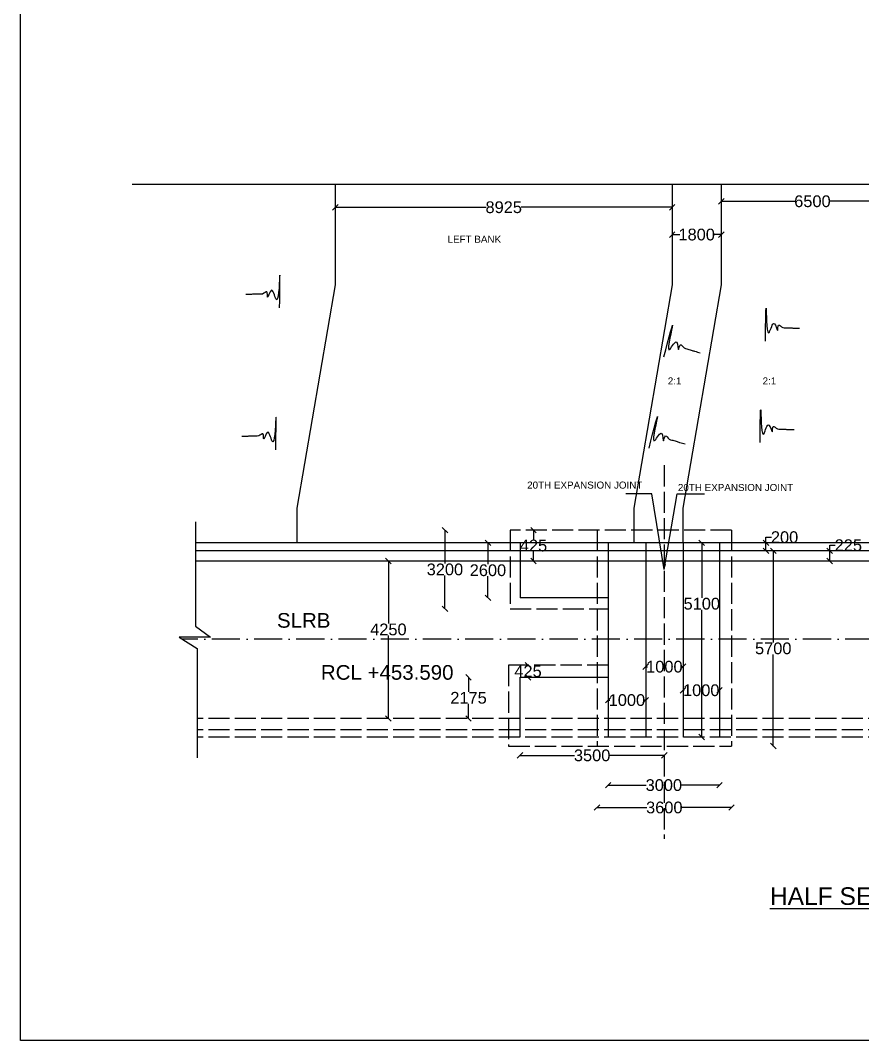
# Model space of a CAD drawing. Header units: millimetres. Extents: x 5124 to 3127140, y 2311 to 45962234.
# Drawn here: x 3078112 to 3092476, y 45928893 to 45946295 of the extents above; entities that cross this region are included whole.
import ezdxf

# ---------------------------------------------------------------- set-up
doc = ezdxf.new("R2010")
doc.units = ezdxf.units.MM
doc.header["$MEASUREMENT"] = 0
doc.linetypes.add('ACAD_ISO02W100', pattern=[15, 12, -3])
doc.linetypes.add('ACAD_ISO10W100', pattern=[18, 12, -3, 0, -3])
for name, color, linetype in [('DIMENSION', 7, 'Continuous'), ('DRAWING', 7, 'Continuous'), ('TEXT', 7, 'Continuous')]:
    doc.layers.add(name, color=color, linetype=linetype)
doc.styles.get("Standard").update_dxf_attribs({"font": 'arial.ttf', "height": 200})
doc.dimstyles.get("Standard").update_dxf_attribs({"dimtxt": 200, "dimasz": 110, "dimexe": 0.18, "dimexo": 0.0625, "dimgap": 0.09, "dimtad": 0, "dimtih": 1, "dimtoh": 1, "dimdec": 0, "dimzin": 0, "dimdsep": 46, "dimtxsty": 'Standard', "dimblk": 'OBLIQUE', "dimcen": 0.09, "dimse1": 1, "dimse2": 1, "dimadec": 0, "dimazin": 0, "dimtfac": 1, "dimtdec": 0, "dimtofl": 0, "dimtmove": 0, "dimatfit": 3, "dimfxl": 1, "dimtolj": 1, "dimtzin": 0, "dimarcsym": 0})

# ---------------------------------------------------------------- blocks, each defined once
blk = doc.blocks.new('_Oblique')
at = {"color": 0, "linetype": 'ByBlock', "lineweight": -2}
blk.add_line((-0.5, -0.5), (0.5, 0.5), dxfattribs=at)
blk = doc.blocks.new('*D49')
at = {"layer": 'Defpoints', "color": 0, "transparency": 16777216}
for p in [(3086863, 45937600), (3086863, 45937600), (3086863, 45937072)]:
    blk.add_point(p, dxfattribs=at)
at = {"layer": 'DIMENSION', "color": 0, "lineweight": -2, "transparency": 16777216}
for p, q in [((3086863, 45937600), (3086863, 45937438)), ((3086863, 45937072), (3086863, 45937234))]:
    blk.add_line(p, q, dxfattribs=at)
at = {"layer": 'DIMENSION', "color": 0, "lineweight": -2, "transparency": 16777216, "xscale": 95, "yscale": 95, "zscale": 95}
for p, rotation in [((3086863, 45937600), 90), ((3086863, 45937072), 270)]:
    blk.add_blockref('_Oblique', p, dxfattribs=dict(at, rotation=rotation))
at = {"layer": 'DIMENSION', "color": 0, "transparency": 16777216, "insert": (3086863, 45937336), "char_height": 200, "attachment_point": 5}
blk.add_mtext('\\A1;425', dxfattribs=at)
blk = doc.blocks.new('*D50')
at = {"layer": 'Defpoints', "color": 0, "transparency": 16777216}
for p in [(3086165, 45937384), (3086086, 45936446), (3086634, 45936446)]:
    blk.add_point(p, dxfattribs=at)
at = {"layer": 'DIMENSION', "color": 0, "lineweight": -2, "transparency": 16777216}
for p, q in [((3086086, 45937384), (3086086, 45937018)), ((3086086, 45936446), (3086086, 45936813))]:
    blk.add_line(p, q, dxfattribs=at)
at = {"layer": 'DIMENSION', "color": 0, "lineweight": -2, "transparency": 16777216, "xscale": 95, "yscale": 95, "zscale": 95}
for p, rotation in [((3086086, 45937384), 90), ((3086086, 45936446), 270)]:
    blk.add_blockref('_Oblique', p, dxfattribs=dict(at, rotation=rotation))
at = {"layer": 'DIMENSION', "color": 0, "transparency": 16777216, "insert": (3086086, 45936915), "char_height": 200, "attachment_point": 5}
blk.add_mtext('\\A1;2600', dxfattribs=at)
blk = doc.blocks.new('*D51')
at = {"layer": 'Defpoints', "color": 0, "transparency": 16777216}
for p in [(3085352, 45937600), (3086463, 45937600), (3086463, 45936258)]:
    blk.add_point(p, dxfattribs=at)
at = {"layer": 'DIMENSION', "color": 0, "lineweight": -2, "transparency": 16777216}
for p, q in [((3085352, 45937600), (3085352, 45937031)), ((3085352, 45936258), (3085352, 45936827))]:
    blk.add_line(p, q, dxfattribs=at)
at = {"layer": 'DIMENSION', "color": 0, "lineweight": -2, "transparency": 16777216, "xscale": 95, "yscale": 95, "zscale": 95}
for p, rotation in [((3085352, 45937600), 90), ((3085352, 45936258), 270)]:
    blk.add_blockref('_Oblique', p, dxfattribs=dict(at, rotation=rotation))
at = {"layer": 'DIMENSION', "color": 0, "transparency": 16777216, "insert": (3085352, 45936929), "char_height": 200, "attachment_point": 5}
blk.add_mtext('\\A1;3200', dxfattribs=at)
blk = doc.blocks.new('*D52')
at = {"layer": 'Defpoints', "color": 0, "transparency": 16777216}
for p in [(3084514, 45937072), (3084388, 45934387), (3084514, 45934387)]:
    blk.add_point(p, dxfattribs=at)
at = {"layer": 'DIMENSION', "color": 0, "lineweight": -2, "transparency": 16777216}
for p, q in [((3084388, 45937072), (3084388, 45936007)), ((3084388, 45934387), (3084388, 45935802))]:
    blk.add_line(p, q, dxfattribs=at)
at = {"layer": 'DIMENSION', "color": 0, "lineweight": -2, "transparency": 16777216, "xscale": 95, "yscale": 95, "zscale": 95}
for p, rotation in [((3084388, 45937072), 90), ((3084388, 45934387), 270)]:
    blk.add_blockref('_Oblique', p, dxfattribs=dict(at, rotation=rotation))
at = {"layer": 'DIMENSION', "color": 0, "transparency": 16777216, "insert": (3084388, 45935905), "char_height": 200, "attachment_point": 5}
blk.add_mtext('\\A1;4250', dxfattribs=at)
blk = doc.blocks.new('*D53')
at = {"layer": 'Defpoints', "color": 0, "transparency": 16777216}
for p in [(3085755, 45935090), (3086634, 45935090), (3086438, 45934387)]:
    blk.add_point(p, dxfattribs=at)
at = {"layer": 'DIMENSION', "color": 0, "lineweight": -2, "transparency": 16777216}
for p, q in [((3085755, 45935090), (3085755, 45934841)), ((3085755, 45934387), (3085755, 45934637))]:
    blk.add_line(p, q, dxfattribs=at)
at = {"layer": 'DIMENSION', "color": 0, "lineweight": -2, "transparency": 16777216, "xscale": 95, "yscale": 95, "zscale": 95}
for p, rotation in [((3085755, 45935090), 90), ((3085755, 45934387), 270)]:
    blk.add_blockref('_Oblique', p, dxfattribs=dict(at, rotation=rotation))
at = {"layer": 'DIMENSION', "color": 0, "transparency": 16777216, "insert": (3085755, 45934739), "char_height": 200, "attachment_point": 5}
blk.add_mtext('\\A1;2175', dxfattribs=at)
blk = doc.blocks.new('*D54')
at = {"layer": 'Defpoints', "color": 0, "transparency": 16777216}
for p in [(3086770, 45935296), (3086770, 45935296), (3086770, 45935090)]:
    blk.add_point(p, dxfattribs=at)
at = {"layer": 'DIMENSION', "color": 0, "lineweight": -2, "transparency": 16777216}
for p, q in [((3086770, 45935296), (3086770, 45935295)), ((3086770, 45935090), (3086770, 45935091))]:
    blk.add_line(p, q, dxfattribs=at)
at = {"layer": 'DIMENSION', "color": 0, "lineweight": -2, "transparency": 16777216, "xscale": 95, "yscale": 95, "zscale": 95}
for p, rotation in [((3086770, 45935296), 90), ((3086770, 45935090), 270)]:
    blk.add_blockref('_Oblique', p, dxfattribs=dict(at, rotation=rotation))
at = {"layer": 'DIMENSION', "color": 0, "transparency": 16777216, "insert": (3086770, 45935193), "char_height": 200, "attachment_point": 5}
blk.add_mtext('\\A1;425', dxfattribs=at)
blk = doc.blocks.new('*D55')
at = {"layer": 'Defpoints', "color": 0, "transparency": 16777216}
for p in [(3088136, 45934700), (3088776, 45934700), (3088776, 45934700)]:
    blk.add_point(p, dxfattribs=at)
at = {"layer": 'DIMENSION', "color": 0, "lineweight": -2, "transparency": 16777216}
for p, q in [((3088136, 45934700), (3088167, 45934700)), ((3088776, 45934700), (3088745, 45934700))]:
    blk.add_line(p, q, dxfattribs=at)
at = {"layer": 'DIMENSION', "color": 0, "lineweight": -2, "transparency": 16777216, "xscale": 95, "yscale": 95, "zscale": 95, "rotation": 180}
blk.add_blockref('_Oblique', (3088136, 45934700), dxfattribs=at)
at = {"layer": 'DIMENSION', "color": 0, "lineweight": -2, "transparency": 16777216, "xscale": 95, "yscale": 95, "zscale": 95}
blk.add_blockref('_Oblique', (3088776, 45934700), dxfattribs=at)
at = {"layer": 'DIMENSION', "color": 0, "transparency": 16777216, "insert": (3088456, 45934700), "char_height": 200, "attachment_point": 5}
blk.add_mtext('\\A1;1000', dxfattribs=at)
blk = doc.blocks.new('*D56')
at = {"layer": 'Defpoints', "color": 0, "transparency": 16777216}
for p in [(3088776, 45935270), (3089413, 45935270), (3089413, 45935270)]:
    blk.add_point(p, dxfattribs=at)
at = {"layer": 'DIMENSION', "color": 0, "lineweight": -2, "transparency": 16777216}
for p, q in [((3088776, 45935270), (3088806, 45935270)), ((3089413, 45935270), (3089384, 45935270))]:
    blk.add_line(p, q, dxfattribs=at)
at = {"layer": 'DIMENSION', "color": 0, "lineweight": -2, "transparency": 16777216, "xscale": 95, "yscale": 95, "zscale": 95, "rotation": 180}
blk.add_blockref('_Oblique', (3088776, 45935270), dxfattribs=at)
at = {"layer": 'DIMENSION', "color": 0, "lineweight": -2, "transparency": 16777216, "xscale": 95, "yscale": 95, "zscale": 95}
blk.add_blockref('_Oblique', (3089413, 45935270), dxfattribs=at)
at = {"layer": 'DIMENSION', "color": 0, "transparency": 16777216, "insert": (3089095, 45935270), "char_height": 200, "attachment_point": 5}
blk.add_mtext('\\A1;1000', dxfattribs=at)
blk = doc.blocks.new('*D57')
at = {"layer": 'Defpoints', "color": 0, "transparency": 16777216}
for p in [(3089413, 45934868), (3090036, 45934868), (3090036, 45934868)]:
    blk.add_point(p, dxfattribs=at)
at = {"layer": 'DIMENSION', "color": 0, "lineweight": -2, "transparency": 16777216}
for p, q in [((3089413, 45934868), (3089435, 45934868)), ((3090036, 45934868), (3090013, 45934868))]:
    blk.add_line(p, q, dxfattribs=at)
at = {"layer": 'DIMENSION', "color": 0, "lineweight": -2, "transparency": 16777216, "xscale": 95, "yscale": 95, "zscale": 95, "rotation": 180}
blk.add_blockref('_Oblique', (3089413, 45934868), dxfattribs=at)
at = {"layer": 'DIMENSION', "color": 0, "lineweight": -2, "transparency": 16777216, "xscale": 95, "yscale": 95, "zscale": 95}
blk.add_blockref('_Oblique', (3090036, 45934868), dxfattribs=at)
at = {"layer": 'DIMENSION', "color": 0, "transparency": 16777216, "insert": (3089724, 45934868), "char_height": 200, "attachment_point": 5}
blk.add_mtext('\\A1;1000', dxfattribs=at)
blk = doc.blocks.new('*D58')
at = {"layer": 'Defpoints', "color": 0, "transparency": 16777216}
for p in [(3086634, 45934071), (3089093, 45934071), (3089093, 45933757)]:
    blk.add_point(p, dxfattribs=at)
at = {"layer": 'DIMENSION', "color": 0, "lineweight": -2, "transparency": 16777216}
for p, q in [((3086634, 45933757), (3087565, 45933757)), ((3089093, 45933757), (3088162, 45933757))]:
    blk.add_line(p, q, dxfattribs=at)
at = {"layer": 'DIMENSION', "color": 0, "lineweight": -2, "transparency": 16777216, "xscale": 95, "yscale": 95, "zscale": 95, "rotation": 180}
blk.add_blockref('_Oblique', (3086634, 45933757), dxfattribs=at)
at = {"layer": 'DIMENSION', "color": 0, "lineweight": -2, "transparency": 16777216, "xscale": 95, "yscale": 95, "zscale": 95}
blk.add_blockref('_Oblique', (3089093, 45933757), dxfattribs=at)
at = {"layer": 'DIMENSION', "color": 0, "transparency": 16777216, "insert": (3087863, 45933757), "char_height": 200, "attachment_point": 5}
blk.add_mtext('\\A1;3500', dxfattribs=at)
blk = doc.blocks.new('*D59')
at = {"layer": 'Defpoints', "color": 0, "transparency": 16777216}
for p in [(3088136, 45934071), (3090036, 45934071), (3090036, 45933250)]:
    blk.add_point(p, dxfattribs=at)
at = {"layer": 'DIMENSION', "color": 0, "lineweight": -2, "transparency": 16777216}
for p, q in [((3088136, 45933250), (3088787, 45933250)), ((3090036, 45933250), (3089384, 45933250))]:
    blk.add_line(p, q, dxfattribs=at)
at = {"layer": 'DIMENSION', "color": 0, "lineweight": -2, "transparency": 16777216, "xscale": 95, "yscale": 95, "zscale": 95, "rotation": 180}
blk.add_blockref('_Oblique', (3088136, 45933250), dxfattribs=at)
at = {"layer": 'DIMENSION', "color": 0, "lineweight": -2, "transparency": 16777216, "xscale": 95, "yscale": 95, "zscale": 95}
blk.add_blockref('_Oblique', (3090036, 45933250), dxfattribs=at)
at = {"layer": 'DIMENSION', "color": 0, "transparency": 16777216, "insert": (3089086, 45933250), "char_height": 200, "attachment_point": 5}
blk.add_mtext('\\A1;3000', dxfattribs=at)
blk = doc.blocks.new('*D60')
at = {"layer": 'Defpoints', "color": 0, "transparency": 16777216}
for p in [(3087947, 45933916), (3090240, 45933916), (3090240, 45932868)]:
    blk.add_point(p, dxfattribs=at)
at = {"layer": 'DIMENSION', "color": 0, "lineweight": -2, "transparency": 16777216}
for p, q in [((3087947, 45932868), (3088795, 45932868)), ((3090240, 45932868), (3089392, 45932868))]:
    blk.add_line(p, q, dxfattribs=at)
at = {"layer": 'DIMENSION', "color": 0, "lineweight": -2, "transparency": 16777216, "xscale": 95, "yscale": 95, "zscale": 95, "rotation": 180}
blk.add_blockref('_Oblique', (3087947, 45932868), dxfattribs=at)
at = {"layer": 'DIMENSION', "color": 0, "lineweight": -2, "transparency": 16777216, "xscale": 95, "yscale": 95, "zscale": 95}
blk.add_blockref('_Oblique', (3090240, 45932868), dxfattribs=at)
at = {"layer": 'DIMENSION', "color": 0, "transparency": 16777216, "insert": (3089094, 45932868), "char_height": 200, "attachment_point": 5}
blk.add_mtext('\\A1;3600', dxfattribs=at)
blk = doc.blocks.new('*D61')
at = {"layer": 'Defpoints', "color": 0, "transparency": 16777216}
for p in [(3089733, 45937384), (3089801, 45937384), (3089801, 45934071)]:
    blk.add_point(p, dxfattribs=at)
at = {"layer": 'DIMENSION', "color": 0, "lineweight": -2, "transparency": 16777216}
for p, q in [((3089733, 45937384), (3089733, 45936446)), ((3089733, 45934071), (3089733, 45936242))]:
    blk.add_line(p, q, dxfattribs=at)
at = {"layer": 'DIMENSION', "color": 0, "lineweight": -2, "transparency": 16777216, "xscale": 95, "yscale": 95, "zscale": 95}
for p, rotation in [((3089733, 45937384), 90), ((3089733, 45934071), 270)]:
    blk.add_blockref('_Oblique', p, dxfattribs=dict(at, rotation=rotation))
at = {"layer": 'DIMENSION', "color": 0, "transparency": 16777216, "insert": (3089733, 45936344), "char_height": 200, "attachment_point": 5}
blk.add_mtext('\\A1;5100', dxfattribs=at)
blk = doc.blocks.new('*D62')
at = {"layer": 'Defpoints', "color": 0, "transparency": 16777216}
for p in [(3090827, 45937384), (3090827, 45937384), (3090827, 45937247)]:
    blk.add_point(p, dxfattribs=at)
at = {"layer": 'DIMENSION', "color": 0, "lineweight": -2, "transparency": 16777216}
for p, q in [((3090827, 45937384), (3090827, 45937479)), ((3090827, 45937479), (3090922, 45937479)), ((3090827, 45937247), (3090827, 45937384))]:
    blk.add_line(p, q, dxfattribs=at)
at = {"layer": 'DIMENSION', "color": 0, "lineweight": -2, "transparency": 16777216, "xscale": 95, "yscale": 95, "zscale": 95}
for p, rotation in [((3090827, 45937384), 90), ((3090827, 45937247), 270)]:
    blk.add_blockref('_Oblique', p, dxfattribs=dict(at, rotation=rotation))
at = {"layer": 'DIMENSION', "color": 0, "transparency": 16777216, "insert": (3091145, 45937479), "char_height": 200, "attachment_point": 5}
blk.add_mtext('\\A1;200', dxfattribs=at)
blk = doc.blocks.new('*D63')
at = {"layer": 'Defpoints', "color": 0, "transparency": 16777216}
for p in [(3090827, 45937247), (3090240, 45933916), (3090952, 45933916)]:
    blk.add_point(p, dxfattribs=at)
at = {"layer": 'DIMENSION', "color": 0, "lineweight": -2, "transparency": 16777216}
for p, q in [((3090952, 45937247), (3090952, 45935684)), ((3090952, 45933916), (3090952, 45935480))]:
    blk.add_line(p, q, dxfattribs=at)
at = {"layer": 'DIMENSION', "color": 0, "lineweight": -2, "transparency": 16777216, "xscale": 95, "yscale": 95, "zscale": 95}
for p, rotation in [((3090952, 45937247), 90), ((3090952, 45933916), 270)]:
    blk.add_blockref('_Oblique', p, dxfattribs=dict(at, rotation=rotation))
at = {"layer": 'DIMENSION', "color": 0, "transparency": 16777216, "insert": (3090952, 45935582), "char_height": 200, "attachment_point": 5}
blk.add_mtext('\\A1;5700', dxfattribs=at)
blk = doc.blocks.new('*D64')
at = {"layer": 'Defpoints', "color": 0, "transparency": 16777216}
for p in [(3091915, 45937247), (3091915, 45937247), (3091915, 45937072)]:
    blk.add_point(p, dxfattribs=at)
at = {"layer": 'DIMENSION', "color": 0, "lineweight": -2, "transparency": 16777216}
for p, q in [((3091915, 45937247), (3091915, 45937342)), ((3091915, 45937342), (3092010, 45937342)), ((3091915, 45937072), (3091915, 45937247))]:
    blk.add_line(p, q, dxfattribs=at)
at = {"layer": 'DIMENSION', "color": 0, "lineweight": -2, "transparency": 16777216, "xscale": 95, "yscale": 95, "zscale": 95}
for p, rotation in [((3091915, 45937247), 90), ((3091915, 45937072), 270)]:
    blk.add_blockref('_Oblique', p, dxfattribs=dict(at, rotation=rotation))
at = {"layer": 'DIMENSION', "color": 0, "transparency": 16777216, "insert": (3092233, 45937342), "char_height": 200, "attachment_point": 5}
blk.add_mtext('\\A1;225', dxfattribs=at)
blk = doc.blocks.new('*D87')
at = {"layer": 'Defpoints', "color": 0, "transparency": 16777216}
for p in [(3090827, 45937384), (3090827, 45937384), (3090827, 45937247)]:
    blk.add_point(p, dxfattribs=at)
at = {"layer": 'DIMENSION', "color": 0, "lineweight": -2, "transparency": 16777216}
for p, q in [((3090827, 45937384), (3090827, 45937479)), ((3090827, 45937479), (3090922, 45937479)), ((3090827, 45937247), (3090827, 45937384))]:
    blk.add_line(p, q, dxfattribs=at)
at = {"layer": 'DIMENSION', "color": 0, "lineweight": -2, "transparency": 16777216, "xscale": 95, "yscale": 95, "zscale": 95}
for p, rotation in [((3090827, 45937384), 90), ((3090827, 45937247), 270)]:
    blk.add_blockref('_Oblique', p, dxfattribs=dict(at, rotation=rotation))
at = {"layer": 'DIMENSION', "color": 0, "transparency": 16777216, "insert": (3091145, 45937479), "char_height": 200, "attachment_point": 5}
blk.add_mtext('\\A1;200', dxfattribs=at)
blk = doc.blocks.new('*D106')
at = {"layer": 'Defpoints', "color": 0, "transparency": 16777216}
for p in [(3083483, 45943107), (3089228, 45943107), (3089228, 45943107)]:
    blk.add_point(p, dxfattribs=at)
at = {"layer": 'DIMENSION', "color": 0, "lineweight": -2, "transparency": 16777216}
for p, q in [((3083483, 45943107), (3086055, 45943107)), ((3089228, 45943107), (3086655, 45943107))]:
    blk.add_line(p, q, dxfattribs=at)
at = {"layer": 'DIMENSION', "color": 0, "lineweight": -2, "transparency": 16777216, "xscale": 95, "yscale": 95, "zscale": 95, "rotation": 180}
blk.add_blockref('_Oblique', (3083483, 45943107), dxfattribs=at)
at = {"layer": 'DIMENSION', "color": 0, "lineweight": -2, "transparency": 16777216, "xscale": 95, "yscale": 95, "zscale": 95}
blk.add_blockref('_Oblique', (3089228, 45943107), dxfattribs=at)
at = {"layer": 'DIMENSION', "color": 0, "transparency": 16777216, "insert": (3086355, 45943107), "char_height": 200, "attachment_point": 5}
blk.add_mtext('\\A1;8925', dxfattribs=at)
blk = doc.blocks.new('*D107')
at = {"layer": 'Defpoints', "color": 0, "transparency": 16777216}
for p in [(3089228, 45942641), (3090065, 45942641), (3090065, 45942641)]:
    blk.add_point(p, dxfattribs=at)
at = {"layer": 'DIMENSION', "color": 0, "lineweight": -2, "transparency": 16777216}
for p, q in [((3089228, 45942641), (3089357, 45942641)), ((3090065, 45942641), (3089935, 45942641))]:
    blk.add_line(p, q, dxfattribs=at)
at = {"layer": 'DIMENSION', "color": 0, "lineweight": -2, "transparency": 16777216, "xscale": 95, "yscale": 95, "zscale": 95, "rotation": 180}
blk.add_blockref('_Oblique', (3089228, 45942641), dxfattribs=at)
at = {"layer": 'DIMENSION', "color": 0, "lineweight": -2, "transparency": 16777216, "xscale": 95, "yscale": 95, "zscale": 95}
blk.add_blockref('_Oblique', (3090065, 45942641), dxfattribs=at)
at = {"layer": 'DIMENSION', "color": 0, "transparency": 16777216, "insert": (3089646, 45942641), "char_height": 200, "attachment_point": 5}
blk.add_mtext('\\A1;1800', dxfattribs=at)
blk = doc.blocks.new('*D108')
at = {"layer": 'Defpoints', "color": 0, "transparency": 16777216}
for p in [(3090065, 45943209), (3093174, 45943209), (3093174, 45943209)]:
    blk.add_point(p, dxfattribs=at)
at = {"layer": 'DIMENSION', "color": 0, "lineweight": -2, "transparency": 16777216}
for p, q in [((3090065, 45943209), (3091321, 45943209)), ((3093174, 45943209), (3091918, 45943209))]:
    blk.add_line(p, q, dxfattribs=at)
at = {"layer": 'DIMENSION', "color": 0, "lineweight": -2, "transparency": 16777216, "xscale": 95, "yscale": 95, "zscale": 95, "rotation": 180}
blk.add_blockref('_Oblique', (3090065, 45943209), dxfattribs=at)
at = {"layer": 'DIMENSION', "color": 0, "lineweight": -2, "transparency": 16777216, "xscale": 95, "yscale": 95, "zscale": 95}
blk.add_blockref('_Oblique', (3093174, 45943209), dxfattribs=at)
at = {"layer": 'DIMENSION', "color": 0, "transparency": 16777216, "insert": (3091620, 45943209), "char_height": 200, "attachment_point": 5}
blk.add_mtext('\\A1;6500', dxfattribs=at)

msp = doc.modelspace()

# ---------------------------------------------------------------- linework, layer by layer
at = {"layer": 'DIMENSION'}
for points in [[(3095444.6, 45943498.1), (3080018.4, 45943498.1)], [(3083482.5, 45943498.1), (3083482.5, 45941783.4), (3082829.2, 45937974), (3082829.2, 45937384.2)], [(3089227.7, 45943498.1), (3089227.7, 45941783.4), (3088574.3, 45937974), (3088574.3, 45937384.2)], [(3090064.8, 45943498.1), (3090064.8, 45941783.4), (3089411.5, 45937974), (3089411.5, 45937384.2)], [(3081100.1, 45937741.4), (3081100.1, 45935959.2), (3081356.8, 45935776.1), (3080817.2, 45935776.1), (3081125.1, 45935579.1), (3081125.1, 45933718.6)], [(3096979.2, 45937384.2), (3081100.1, 45937384.2)], [(3086633.8, 45937384.2), (3086633.8, 45936446.4)], [(3088135.9, 45937384.2), (3088135.9, 45934071.1)], [(3088776.3, 45937384.2), (3088776.3, 45934071.1)], [(3089413.3, 45937384.2), (3089413.3, 45934071.1)], [(3090035.6, 45937384.2), (3090035.6, 45934071.1)], [(3096979.2, 45937247.3), (3081100.1, 45937247.3)], [(3096979.2, 45937071.9), (3081100.1, 45937071.9)], [(3088135.9, 45936446.4), (3086633.8, 45936446.4)], [(3086633.8, 45934071.1), (3086633.8, 45935090.4), (3088135.9, 45935090.4)]]:
    msp.add_lwpolyline(points, dxfattribs=at)
for points in [[(3082533.7, 45941390.1), (3082533.7, 45941914.7), (3082469, 45941545.2), (3082389.3, 45941689.1), (3082328, 45941575.8), (3082315.8, 45941664.6), (3082242.2, 45941627.8), (3082196.2, 45941624.8), (3082116.5, 45941624.8), (3082055.2, 45941621.7), (3081957.1, 45941621.7)], [(3090819.6, 45940826), (3090832, 45941350.4), (3090887.9, 45940979.5), (3090971, 45941121.4), (3091029.6, 45941006.7), (3091043.9, 45941095.2), (3091116.6, 45941056.7), (3091162.5, 45941052.6), (3091242.2, 45941050.7), (3091303.4, 45941046.2), (3091401.5, 45941043.8)], [(3089088.5, 45940555.2), (3089227.6, 45941061), (3089191.9, 45940687.5), (3089306.9, 45940805.2), (3089336, 45940679.7), (3089371.4, 45940762.1), (3089432.6, 45940707.1), (3089476.1, 45940692), (3089552.9, 45940670.8), (3089611.2, 45940651.6), (3089705.8, 45940625.6)], [(3090727.2, 45939096.3), (3090739.6, 45939620.7), (3090795.5, 45939249.7), (3090878.6, 45939391.7), (3090937.2, 45939277), (3090951.5, 45939365.5), (3091024.2, 45939327), (3091070.1, 45939322.8), (3091149.8, 45939321), (3091211, 45939316.4), (3091309.1, 45939314.1)], [(3082467.3, 45938968.4), (3082467.3, 45939493), (3082402.7, 45939123.4), (3082323, 45939267.3), (3082261.6, 45939154), (3082249.4, 45939242.8), (3082175.8, 45939206.1), (3082129.8, 45939203), (3082050.1, 45939203), (3081988.8, 45939200), (3081890.7, 45939200)], [(3088832.9, 45939000.2), (3088972, 45939506.1), (3088936.3, 45939132.6), (3089051.3, 45939250.2), (3089080.4, 45939124.7), (3089115.7, 45939207.1), (3089176.9, 45939152.2), (3089220.5, 45939137), (3089297.3, 45939115.9), (3089355.6, 45939096.7), (3089450.2, 45939070.7)]]:
    msp.add_spline(points, degree=3, dxfattribs=at)
at = {"layer": 'DRAWING'}
msp.add_lwpolyline([(3078112, 45962233.9), (3127131.6, 45962233.9), (3127131.6, 45928892.7), (3078112, 45928892.7)], close=True, dxfattribs=at)
at = {"layer": 'DRAWING', "linetype": 'ACAD_ISO02W100', "ltscale": 30}
for points in [[(3089092.7, 45938705.6), (3089092.7, 45932335.5)], [(3090240.4, 45937600.1), (3086462.7, 45937600.1), (3086462.7, 45936257.7), (3088135.9, 45936257.7)], [(3087947.1, 45937600.1), (3087947.1, 45933916.5)], [(3090240.4, 45937600.1), (3090240.4, 45933916.5)], [(3088135.9, 45935296.1), (3086438, 45935296.1), (3086438, 45933916.5), (3090240.4, 45933916.5)], [(3096979.2, 45934387.3), (3081125.1, 45934387.3)], [(3096979.2, 45934193.4), (3081125.1, 45934193.4)], [(3096979.2, 45934071.1), (3081125.1, 45934071.1)]]:
    msp.add_lwpolyline(points, dxfattribs=at)
at = {"layer": 'DRAWING', "linetype": 'ACAD_ISO10W100', "ltscale": 40}
msp.add_lwpolyline([(3096979.2, 45935737.8), (3080876.9, 45935737.8)], dxfattribs=at)

# ---------------------------------------------------------------- texts
at = {"layer": 'TEXT'}
for s, height, p in [('LEFT BANK', 120, (3085397.7, 45942502.1)), ('2:1', 120, (3089153.9, 45940084.4)), ('2:1', 120, (3090770.4, 45940084.4)), ('20TH EXPANSION JOINT ', 120, (3086754.8, 45938308.6)), ('20TH EXPANSION JOINT ', 120, (3089325.8, 45938267.4)), ('SLRB', 250, (3082487.8, 45935935.5)), ('RCL +453.590', 250, (3083237, 45935048.2)), ('%%UHALF SECTION AT TOP AND HALF SECTION AT BOTTOM', 300, (3090894.7, 45931207.7))]:
    msp.add_text(s, height=height, dxfattribs=at).set_placement(p)

# ---------------------------------------------------------------- dimensions: what is measured, and where the dimension line sits
at = {"layer": 'DIMENSION'}
for base, p1, p2, text, picture, middle in [((3089227.7, 45943107.1), (3083482.5, 45943107.1), (3089227.7, 45943107.1), '8925', '*D106', (3086355.1, 45943107.1)), ((3093174.3, 45943208.9), (3090064.8, 45943208.9), (3093174.3, 45943208.9), '6500', '*D108', (3091619.6, 45943208.9)), ((3090064.8, 45942640.8), (3089227.7, 45942640.8), (3090064.8, 45942640.8), '1800', '*D107', (3089646.2, 45942640.8)), ((3089413.3, 45935270.1), (3088776.3, 45935270.1), (3089413.3, 45935270.1), '1000', '*D56', (3089094.8, 45935270.1)), ((3090035.6, 45934868.4), (3089413.3, 45934868.4), (3090035.6, 45934868.4), '1000', '*D57', (3089724.5, 45934868.4)), ((3088776.3, 45934699.9), (3088135.9, 45934699.9), (3088776.3, 45934699.9), '1000', '*D55', (3088456.1, 45934699.9)), ((3089092.7, 45933756.9), (3086633.8, 45934071.1), (3089092.7, 45934071.1), '3500', '*D58', (3087863.3, 45933756.9)), ((3090035.6, 45933249.9), (3088135.9, 45934071.1), (3090035.6, 45934071.1), '3000', '*D59', (3089085.7, 45933249.9)), ((3090240.4, 45932868.2), (3087947.1, 45933916.5), (3090240.4, 45933916.5), '3600', '*D60', (3089093.7, 45932868.2))]:
    dim = msp.add_linear_dim(base=base, p1=p1, p2=p2, text=text, dimstyle='Standard', override={"dimasz": 95, "dimarcsym": 1}, dxfattribs=at)
    dim.commit()
    dim.dimension.update_dxf_attribs({"geometry": picture, "text_midpoint": middle})
for base, p1, p2, text, picture, middle in [((3085352.1, 45937600.1), (3086462.7, 45936257.7), (3086462.7, 45937600.1), '3200', '*D51', (3085352.1, 45936928.9)), ((3086862.9, 45937600.1), (3086862.9, 45937071.9), (3086862.9, 45937600.1), '425', '*D49', (3086862.9, 45937336)), ((3090827.1, 45937384.2), (3090827.1, 45937247.3), (3090827.1, 45937384.2), '200', '*D62', (3091144.5, 45937479.2)), ((3090827.1, 45937384.2), (3090827.1, 45937247.3), (3090827.1, 45937384.2), '200', '*D87', (3091144.5, 45937479.2)), ((3091914.8, 45937247.3), (3091914.8, 45937071.9), (3091914.8, 45937247.3), '225', '*D64', (3092233.3, 45937342.3)), ((3086086, 45936446.4), (3086165.1, 45937384.2), (3086633.8, 45936446.4), '2600', '*D50', (3086086, 45936915.3)), ((3090952, 45933916.5), (3090827.1, 45937247.3), (3090240.4, 45933916.5), '5700', '*D63', (3090952, 45935581.9)), ((3086770, 45935296.1), (3086770, 45935090.4), (3086770, 45935296.1), '425', '*D54', (3086770, 45935193.3)), ((3085755, 45935090.4), (3086438, 45934387.3), (3086633.8, 45935090.4), '2175', '*D53', (3085755, 45934738.8))]:
    dim = msp.add_linear_dim(base=base, p1=p1, p2=p2, angle=90, text=text, dimstyle='Standard', override={"dimasz": 95, "dimarcsym": 1}, dxfattribs=at)
    dim.commit()
    dim.dimension.update_dxf_attribs({"geometry": picture, "text_midpoint": middle})
for base, p1, p2, text, picture, middle in [((3089733.2, 45937384.2), (3089800.7, 45934071.1), (3089800.7, 45937384.2), '5100', '*D61', (3089733.2, 45936343.9)), ((3084387.9, 45934387.3), (3084514.3, 45937071.9), (3084514.3, 45934387.3), '4250', '*D52', (3084387.9, 45935904.5))]:
    dim = msp.add_linear_dim(base=base, p1=p1, p2=p2, angle=90, text=text, dimstyle='Standard', override={"dimasz": 95, "dimarcsym": 1}, dxfattribs=at)
    dim.commit()
    dim.dimension.update_dxf_attribs({"geometry": picture, "text_midpoint": middle, "dimtype": 160})

# ---------------------------------------------------------------- leaders
for points in [[(3089092.7, 45936927.8), (3088883.9, 45938220.7), (3088436.5, 45938220.7)], [(3089092.7, 45936927.8), (3089314.8, 45938218.2), (3089780.1, 45938218.2)]]:
    msp.add_leader(points, dimstyle='Standard', override={"dimasz": 95, "dimgap": 0.09, "dimtad": 0, "dimarcsym": 1}, dxfattribs=at)

doc.saveas('drawing.dxf')
